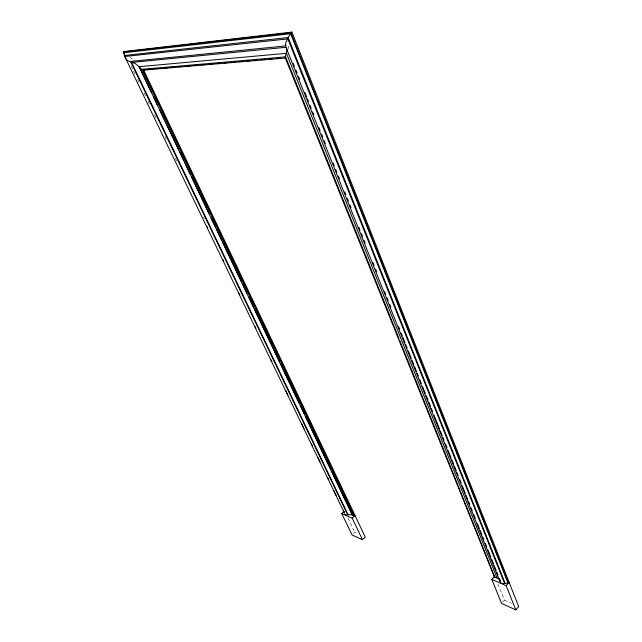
<?xml version="1.0" encoding="UTF-8"?>
<svg xmlns="http://www.w3.org/2000/svg" width="642" height="642" viewBox="0 0 642 642"><rect width="100%" height="100%" fill="white"/><g stroke="black" fill="none" stroke-linecap="round" stroke-linejoin="round"><path stroke-width="0.48" stroke-dasharray="3.21 2.41" d="M288.017 49.089L288.876 45.317M502.646 602.164L504.443 600.142L497.759 583.538M353.437 533.63L354.809 532.306L358.284 533.879M504.443 600.142L511.57 603.376M129.901 56.921L133.488 60.308M131.112 65.974L135.887 75.925M137.621 79.544L139.354 83.155M144.129 93.106L145.429 95.819M148.029 101.243L149.763 104.863M154.537 114.806L156.271 118.425M164.946 136.513L166.687 140.133M175.362 158.213L177.096 161.832M203.554 216.996L204.421 218.802M347.956 518.03L354.809 532.306"/><path stroke-width="0.96" d="M287.03 48.912L286.404 53.318L285.176 56.697M344.449 513.014L124.283 55.509L288.146 37.549L290.682 33.745L507.934 582.832L505.254 583.57L501.611 583.426L500.503 582.511L500.591 581.54L499.797 581.187L499.372 579.333L497.004 577.872L286.404 53.318L139.137 66.68L135.141 63.494L128.841 61.215L126.61 59.674L125.134 57.7L125.278 56.456L124.283 55.509L124.733 55.092L123.778 53.166L124.066 52.716L290.682 33.745L290.914 32.702L291.901 32.1L518.696 606.61L515.807 609.9L501.562 603.384L491.844 579.397L494.789 576.155M399.838 340.661L494.926 577.495L497.004 577.872M139.065 67.338L142.837 70.179L354.52 515.879L352.41 515.414L139.137 66.68L151.207 92.039M494.974 576.989L494.3 576.693L285.321 58.061L285.594 56.881L141.914 69.304L354.023 515.662M352.41 515.414L351.479 514.579L347.587 514.659L130.527 61.415L286.268 45.879L285.473 45.502L285.602 43.303L288.146 37.549L505.254 583.57M515.807 609.9L506.177 585.681L509.138 582.39M343.943 511.457L341.745 513.544L352.073 534.955L362.489 539.721L365.234 537.033L143.519 69.785L142.837 70.179L285.321 58.061M341.745 513.544L352.185 518.118L354.986 515.438M347.587 514.659L346.552 515.069L344.553 514.194M291.901 32.1L124.171 51.504L123.304 51.994L125.038 55.605M125.278 56.456L287.849 38.889L504.508 583.249M286.685 47.652L285.947 47.299L131.602 62.434L348.165 514.908M143.519 69.785L145.509 69.617M148.503 69.36L153.486 68.927M156.471 68.678L160.46 68.333M164.448 67.996L167.442 67.739M171.43 67.394L175.418 67.057M178.404 66.8L182.392 66.455M186.381 66.118L190.369 65.773M194.357 65.436L197.351 65.179M201.339 64.834L205.32 64.497M209.308 64.152L212.301 63.895M216.29 63.558L220.278 63.213M224.267 62.876L227.252 62.619M231.24 62.274L235.229 61.937M239.217 61.592L242.211 61.343M247.194 60.91L250.187 60.661M254.168 60.316L257.161 60.059M261.15 59.722L265.138 59.377M269.126 59.04L272.112 58.783M277.103 58.358L280.089 58.101M507.934 582.832L508.512 583.088L290.914 32.702L123.304 51.994L124.066 52.716M491.844 579.397L506.177 585.681M206.82 226.233L207.695 228.046M222.87 259.649L223.737 261.454M238.92 293.065L239.787 294.871M254.97 326.481L255.837 328.287M271.02 359.897L271.887 361.703M285.77 390.601L287.937 395.119M301.82 424.017L303.987 428.527M311.362 443.887L312.229 445.692M317.87 457.433L320.037 461.943M327.412 477.295L328.279 479.101M333.92 490.841L336.087 495.359M343.462 510.711L344.329 512.517M153.366 96.565L157.675 105.625M159.826 110.151L164.135 119.211M165.002 121.025L178.797 150.003M179.656 151.817L183.965 160.869M184.832 162.683L190.433 174.455M191.3 176.269L208.971 213.401M211.122 217.935L215.439 226.987M216.298 228.801L221.899 240.573M222.766 242.387L241.729 282.239M242.596 284.053L246.905 293.105M249.056 297.631L253.365 306.691M254.232 308.505L273.195 348.357M274.062 350.163L279.663 361.944M280.53 363.749L299.493 403.601M300.352 405.415L304.669 414.475M305.528 416.281L311.129 428.053M311.996 429.867L330.959 469.719M331.826 471.533L352.081 514.098M352.185 518.118L362.489 539.721M285.594 56.881L399.083 338.799M293.338 63.55L294.453 66.343M295.946 70.058L297.061 72.851M298.546 76.575L299.662 79.359M304.87 92.384L306.732 97.03M307.478 98.892L308.593 101.677M310.078 105.4L311.201 108.193M312.686 111.909L313.802 114.701M319.01 127.718L320.125 130.511M321.618 134.226L322.733 137.019M324.218 140.734L325.333 143.527M333.15 163.06L334.265 165.845M335.758 169.568L336.873 172.353M338.358 176.077L339.474 178.869M344.682 191.886L345.805 194.678M347.29 198.394L348.405 201.187M349.898 204.902L351.013 207.695M358.822 227.22L359.945 230.013M361.43 233.736L362.545 236.521M364.038 240.244L365.154 243.029M372.962 262.562L374.077 265.355M375.57 269.07L376.685 271.863M384.502 291.388L385.617 294.18M387.102 297.904L388.217 300.689M389.71 304.412L390.826 307.197M398.642 326.73L399.757 329.523M401.242 333.238L402.357 336.031M403.104 337.885L404.966 342.539M405.712 344.401L407.197 348.116M408.312 350.909L411.289 358.348M412.036 360.21L413.897 364.857M414.636 366.718L416.498 371.365M417.244 373.227L418.359 376.019M419.844 379.735L421.337 383.459M422.452 386.243L425.429 393.682M426.176 395.544L428.029 400.199M428.776 402.053L430.638 406.707M431.384 408.561L432.499 411.353M433.984 415.077L439.569 429.025M440.316 430.886L442.169 435.533M442.916 437.395L444.031 440.179M445.524 443.903L447.009 447.626M448.124 450.411L451.101 457.85M451.848 459.712L453.709 464.359M454.448 466.22L456.31 470.875M457.056 472.729L458.171 475.521M459.664 479.245L461.149 482.961M462.264 485.753L465.241 493.192M465.988 495.054L467.849 499.701M468.588 501.562L469.703 504.347M471.196 508.071L472.311 510.863M473.804 514.579L475.289 518.303M477.52 523.88L479.381 528.527M480.128 530.388L481.99 535.035M482.728 536.897L483.843 539.689M485.336 543.405L486.821 547.128M487.936 549.921L490.913 557.36M491.66 559.214L493.521 563.869M494.268 565.73L496.122 570.377M496.868 572.239L497.983 575.023M499.476 578.747L500.591 581.54M285.947 47.299L499.797 581.187"/></g></svg>
